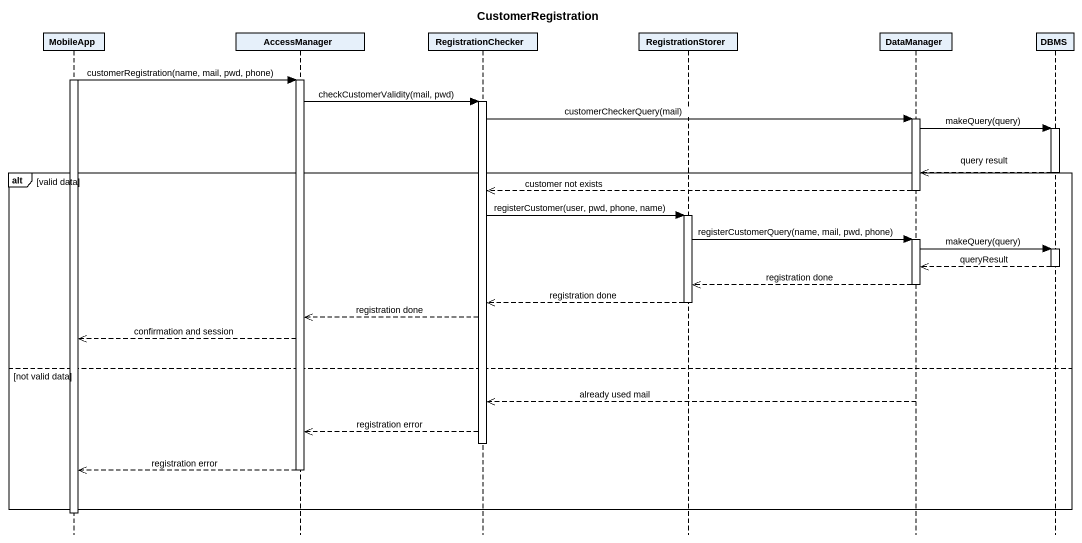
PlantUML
@startuml
title CustomerRegistration
hide footbox
participant MobileApp
participant AccessManager
participant RegistrationChecker
participant RegistrationStorer
participant DataManager
participant DBMS

activate MobileApp
MobileApp -> AccessManager : customerRegistration(name, mail, pwd, phone)
activate AccessManager
AccessManager -> RegistrationChecker : checkCustomerValidity(mail, pwd)
activate RegistrationChecker
RegistrationChecker -> DataManager : customerCheckerQuery(mail)
activate DataManager
DataManager -> DBMS : makeQuery(query)
activate DBMS
alt valid data
  DBMS -->> DataManager : query result
  deactivate DBMS
  DataManager -->> RegistrationChecker : customer not exists
  deactivate DataManager
  RegistrationChecker -> RegistrationStorer : registerCustomer(user, pwd, phone, name)
  activate RegistrationStorer
  RegistrationStorer -> DataManager : registerCustomerQuery(name, mail, pwd, phone)
  activate DataManager
  DataManager -> DBMS : makeQuery(query)
  activate DBMS
  DBMS -->> DataManager : queryResult
  deactivate DBMS
  DataManager -->> RegistrationStorer : registration done
  deactivate DataManager
  RegistrationStorer -->> RegistrationChecker : registration done
  deactivate RegistrationStorer
  RegistrationChecker -->> AccessManager : registration done
  AccessManager -->> MobileApp : confirmation and session
else not valid data
  DataManager -->> RegistrationChecker : already used mail
  RegistrationChecker -->> AccessManager : registration error
  deactivate RegistrationChecker
  AccessManager -->> MobileApp : registration error
  deactivate AccessManager
end
deactivate MobileApp
@enduml
